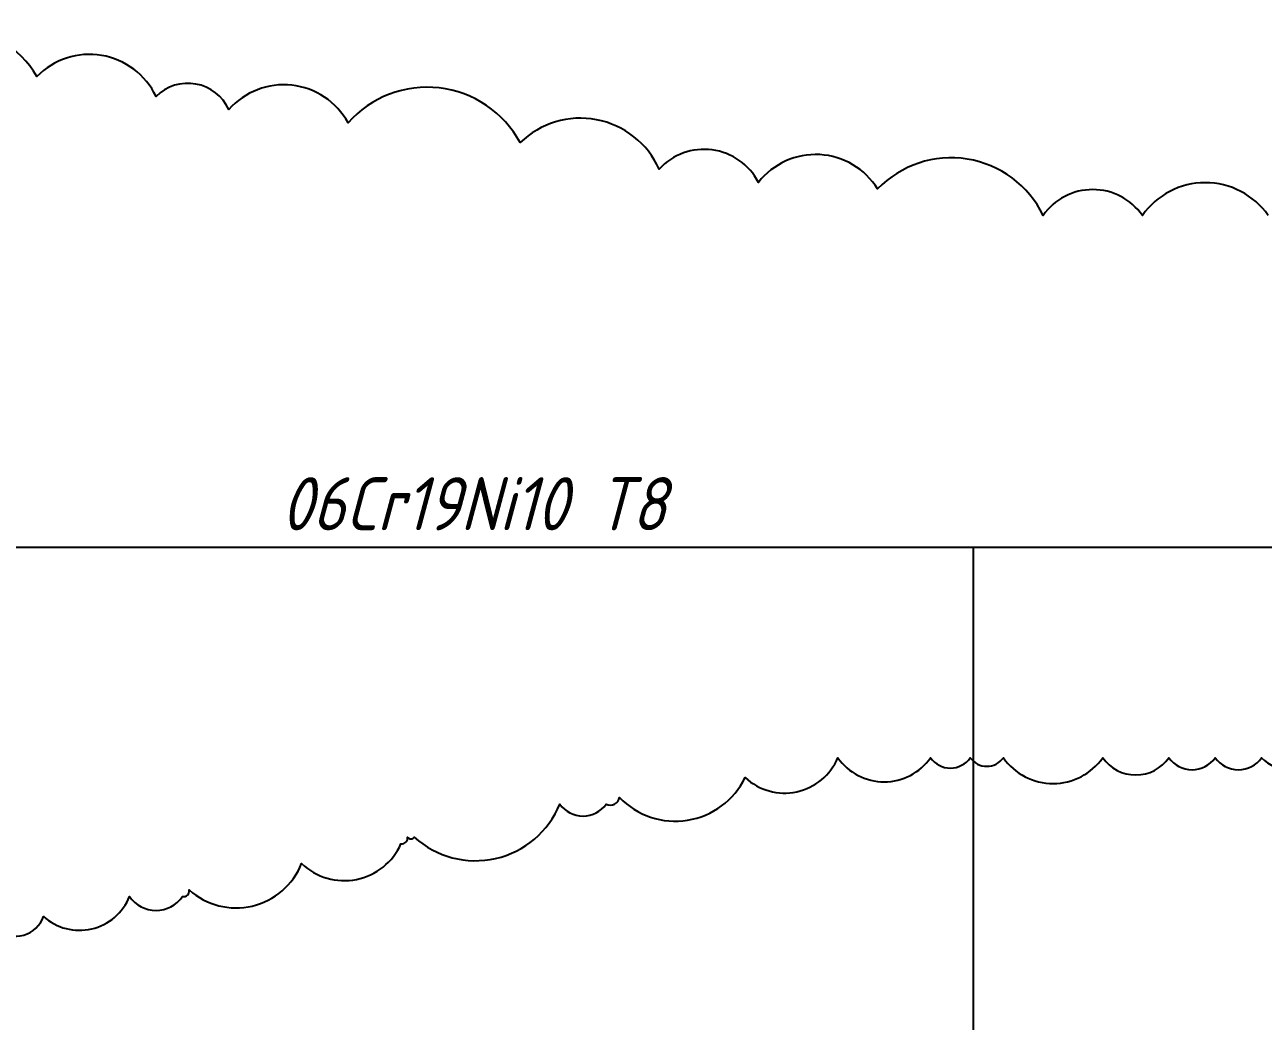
# Model space of a CAD drawing. Header units: millimetres. Extents: x -3655 to 91731, y -8503 to 8404.
# Drawn here: x 22909 to 29909, y 488 to 6120 of the extents above; entities that cross this region are included whole.
import ezdxf

# ---------------------------------------------------------------- set-up
doc = ezdxf.new("R2010")
doc.units = ezdxf.units.MM
doc.styles.get("Standard").update_dxf_attribs({"font": 'gbeitc.shx', "bigfont": 'gbcbig.shx'})

msp = doc.modelspace()

# ---------------------------------------------------------------- linework, layer by layer
at = {"color": 1}
for p, q in [((-877.53221, 3168.57596), (91731.15181, 3168.57596)), ((28269.30629, 3168.57596), (28269.30629, -6913.5111))]:
    msp.add_line(p, q, dxfattribs=at)
at = {"color": 3}
for points in [[(29936.85333, 5042.90492, 0.52056705), (29225.95181, 5042.90492, 0.52056705), (29225.95181, 5042.90492, 0.52056705), (28664.71379, 5042.90492, 0.52056705), (28664.71379, 5042.90492, 0.52056705), (27729.31714, 5192.42333, 0.52056705), (27729.31714, 5192.42333, 0.52056705), (27055.83149, 5229.80293, 0.52056705), (27055.83149, 5229.80293, 0.52056705), (26494.59347, 5304.56213, 0.52056705), (26494.59347, 5304.56213, 0.52056705), (25708.8602, 5454.08054, 0.52056705), (25708.8602, 5454.08054, 0.52056705), (24736.04767, 5566.21935, 0.52056705), (24736.04767, 5566.21935, 0.52056705), (24062.56202, 5640.97855, 0.52056705), (24062.56202, 5640.97855, 0.52056705), (23650.98738, 5715.73776, 0.52056705), (23650.98738, 5715.73776, 0.52056705), (22977.50174, 5827.87652, 0.52056705), (22977.50174, 5827.87652, 0.52056705), (22004.68921, 5902.63572, 0.52056705)], [(22753.00661, 1005.90805, 0.52056705), (23014.91761, 1080.66726, 0.52056705), (23014.91761, 1080.66726, 0.52056705), (23501.324, 1192.80606, 0.52056705), (23501.324, 1192.80606, 0.52056705), (23800.65089, 1192.80606, 0.52056705), (23800.65089, 1192.80606, 0.52056705), (23838.06676, 1230.18567, 0.52056705), (23838.06676, 1230.18567, 0.52056705), (24474.13653, 1379.70403, 0.52056705), (24474.13653, 1379.70403, 0.52056705), (25035.37455, 1491.84284, 0.52056705), (25035.37455, 1491.84284, 0.52056705), (25072.79043, 1529.22244, 0.52056705), (25072.79043, 1529.22244, 0.52056705), (25110.2063, 1529.22244, 0.52056705), (25110.2063, 1529.22244, 0.52056705), (25933.35546, 1716.12045, 0.52056705), (25933.35546, 1716.12045, 0.52056705), (26195.26646, 1716.12045, 0.52056705), (26195.26646, 1716.12045, 0.52056705), (26270.09821, 1753.50005, 0.52056705), (26270.09821, 1753.50005, 0.52056705), (26980.99974, 1865.63886, 0.52056705), (26980.99974, 1865.63886, 0.52056705), (27504.82188, 1977.77767, 0.52056705), (27504.82188, 1977.77767, 0.52056705), (28028.64402, 1977.77767, 0.52056705), (28028.64402, 1977.77767, 0.52056705), (28253.13928, 1977.77767, 0.52056705), (28253.13928, 1977.77767, 0.52056705), (28440.21866, 1977.77767, 0.52056705), (28440.21866, 1977.77767, 0.52056705), (29001.45667, 1977.77767, 0.52056705), (29001.45667, 1977.77767, 0.52056705), (29375.61531, 1977.77767, 0.52056705), (29375.61531, 1977.77767, 0.52056705), (29637.52644, 1977.77767, 0.52056705), (29637.52644, 1977.77767, 0.52056705), (29899.43745, 1977.77767, 0.52056705), (29899.43745, 1977.77767, 0.52056705), (30198.76446, 2015.15727, 0.52056705)]]:
    msp.add_lwpolyline(points, format="xyb", dxfattribs=at)

# ---------------------------------------------------------------- texts
at = {"color": 1, "insert": (24357.71846, 3563.09863), "char_height": 300, "attachment_point": 1}
msp.add_mtext_dynamic_manual_height_columns('06Cr19Ni10 T8', width=2111.7360108, gutter_width=12.5, heights=[0], dxfattribs=at)

doc.saveas('drawing.dxf')
